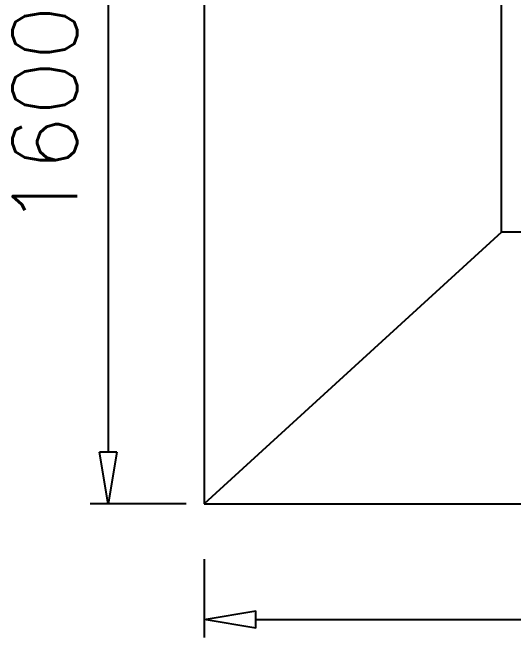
# Model space of a CAD drawing. Header units: millimetres. Extents: x 331487 to 517269, y 198509 to 399936.
# Drawn here: x 441484 to 442452, y 318390 to 319598 of the extents above; entities that cross this region are included whole.
import ezdxf

# ---------------------------------------------------------------- set-up
doc = ezdxf.new("R2010")
doc.units = ezdxf.units.MM
doc.header["$MEASUREMENT"] = 0
doc.layers.add('FOOTING', color=5, linetype='Continuous')
doc.styles.add('RO', font='romans.shx', dxfattribs={"height": 125})

# ---------------------------------------------------------------- blocks, each defined once
blk = doc.blocks.new('_ClosedBlank')
at = {"color": 0, "linetype": 'ByBlock', "lineweight": -2}
for p, q in [((-1, 0.167), (0, 0)), ((-1, 0.167), (-1, -0.167)), ((0, 0), (-1, -0.167))]:
    blk.add_line(p, q, dxfattribs=at)

msp = doc.modelspace()

# ---------------------------------------------------------------- linework, layer by layer
at = {"layer": 'FOOTING'}
for p, q in [((441854.3, 320148.5), (441854.3, 318648.5)), ((442429.3, 319173.5), (442429.3, 319623.5)), ((442429.3, 319173.5), (441854.3, 318648.5)), ((442954.3, 319173.5), (442429.3, 319173.5)), ((441854.3, 318648.5), (443454.3, 318648.5))]:
    msp.add_line(p, q, dxfattribs=at)
at = {"layer": 'FOOTING', "color": 4}
for p, q in [((441668.7, 320048.5), (441668.7, 318748.5)), ((441819.3, 318648.5), (441633.7, 318648.5)), ((441854.3, 318541.6), (441854.3, 318390.1)), ((441954.3, 318425.1), (443354.3, 318425.1))]:
    msp.add_line(p, q, dxfattribs=at)

# ---------------------------------------------------------------- block references
at = {"layer": 'FOOTING', "color": 4, "xscale": 100, "yscale": 100, "zscale": 100}
for p, rotation in [((441668.7, 318648.5), 270), ((441854.3, 318425.1), 180)]:
    msp.add_blockref('_ClosedBlank', p, dxfattribs=dict(at, rotation=rotation))

# ---------------------------------------------------------------- texts
at = {"layer": 'FOOTING', "color": 3, "insert": (441546.2, 319398.5), "char_height": 125, "attachment_point": 5, "rotation": 90, "style": 'RO'}
msp.add_mtext('1600', dxfattribs=at)

doc.saveas('drawing.dxf')
